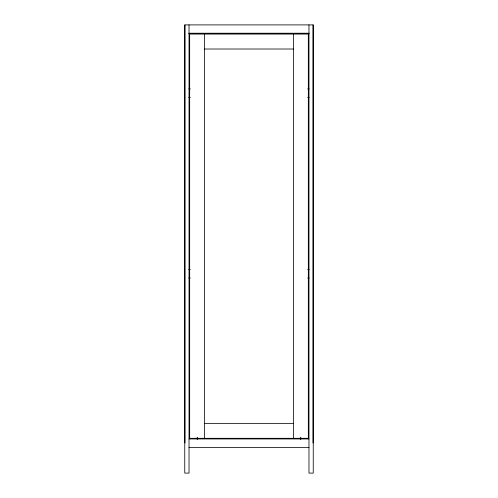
<?xml version="1.0" encoding="UTF-8"?>
<svg xmlns="http://www.w3.org/2000/svg" width="498" height="498" viewBox="0 0 498 498"><rect width="100%" height="100%" fill="white"/><g stroke="black" fill="none" stroke-linecap="round" stroke-linejoin="round"><path stroke-width="0.75" d="M188.81 33.223L309.19 33.223M189.028 33.434L308.972 33.434M204.61 49.016L293.39 49.016M188.81 88.93L190.367 88.93M307.633 88.93L309.19 88.93M188.81 97.465L190.367 97.465M307.633 97.465L309.19 97.465M188.81 269.486L190.367 269.486M307.633 269.486L309.19 269.486M188.81 278.027L190.367 278.027M307.633 278.027L309.19 278.027M204.61 423.368L293.39 423.368M197.992 438.526L300.008 438.526M189.028 438.95L308.972 438.95M189.028 447.49L308.972 447.49M313.03 24.9L313.03 443.008M308.972 24.9L308.972 473.1L313.242 473.1L313.242 24.9L184.758 24.9L184.758 473.1L189.028 473.1L189.028 24.9M300.86 437.618L300.86 439.168M300.649 437.618L300.649 439.168M293.39 34.076L293.39 438.308M204.61 34.076L204.61 438.308M197.351 437.618L197.351 439.168M197.14 437.618L197.14 439.168M184.97 24.9L184.97 443.008M308.33 34.076L189.67 34.076L189.67 438.308L308.33 438.308L308.33 34.076"/></g></svg>
